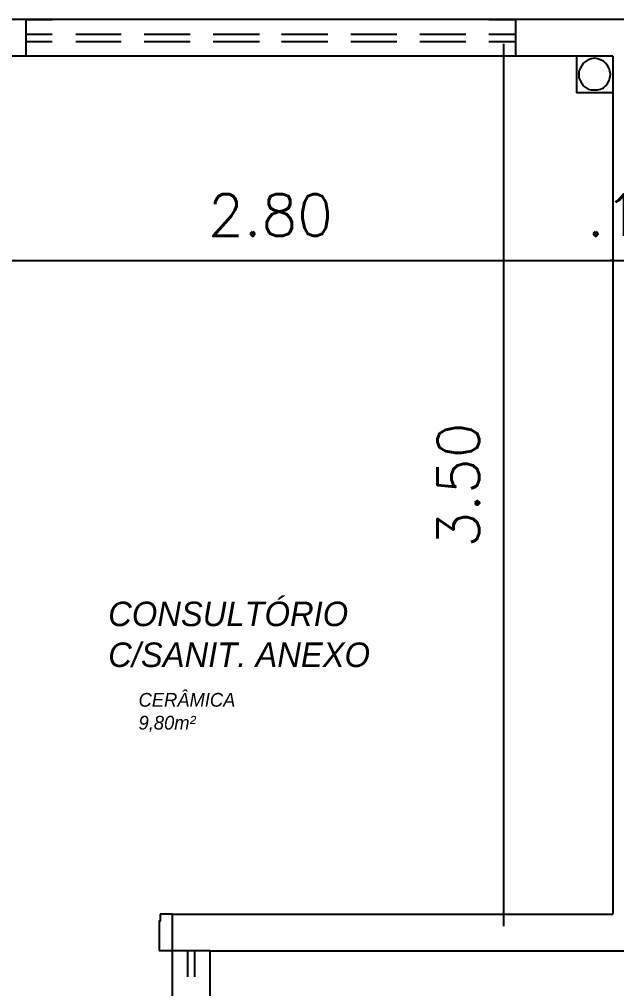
# Model space of a CAD drawing. Header units: millimetres. Extents: x 2273 to 2522, y 1034 to 1187.
# Drawn here: x 2495.252 to 2497.693, y 1110.625 to 1114.582 of the extents above; entities that cross this region are included whole.
import ezdxf

# ---------------------------------------------------------------- set-up
doc = ezdxf.new("R2010")
doc.units = ezdxf.units.MM
doc.layers.add('COTA', color=8, linetype='Continuous')
doc.layers.add('LAYER8', color=8, linetype='Continuous')
doc.styles.add('Romans', font='romans.shx')
doc.styles.get("Standard").update_dxf_attribs({"font": 'arial.ttf'})
doc.dimstyles.new('COTA50', dxfattribs={"dimtxt": 0.17, "dimasz": 0.01, "dimexe": 0.05, "dimexo": 0.95, "dimgap": 0.1, "dimtad": 1, "dimzin": 4, "dimdsep": 46, "dimtxsty": 'Romans', "dimblk": 'ARCHTICK', "dimcen": -0.3, "dimdle": 0.05, "dimse1": 1, "dimse2": 1, "dimclrd": 2, "dimclre": 3, "dimclrt": 3, "dimadec": 0, "dimazin": 0, "dimtfac": 1, "dimtix": 1, "dimtmove": 2, "dimatfit": 1, "dimldrblk": 'USERTICK', "dimfxl": 0.05, "dimtolj": 1, "dimtzin": 4, "dimlwd": -1, "dimarcsym": 0})

# ---------------------------------------------------------------- blocks, each defined once
blk = doc.blocks.new('_ArchTick')
at = {"color": 0, "linetype": 'ByBlock', "const_width": 0.15}
blk.add_lwpolyline([(-0.5, -0.5), (0.5, 0.5)], dxfattribs=at)
blk = doc.blocks.new('*D168')
at = {"color": 2, "transparency": 16777216}
blk.add_line((2494.8299, 1113.598), (2497.727, 1113.598), dxfattribs=at)
at = {"layer": 'Defpoints', "color": 0, "transparency": 16777216}
for p in [(2497.677, 1114.432), (2497.677, 1113.598), (2494.8799, 1113.532)]:
    blk.add_point(p, dxfattribs=at)
at = {"color": 2, "transparency": 16777216, "xscale": 0.01, "yscale": 0.01, "zscale": 0.01, "rotation": 180}
blk.add_blockref('_ArchTick', (2494.8799, 1113.598), dxfattribs=at)
at = {"color": 2, "transparency": 16777216, "xscale": 0.01, "yscale": 0.01, "zscale": 0.01}
blk.add_blockref('_ArchTick', (2497.677, 1113.598), dxfattribs=at)
at = {"color": 3, "transparency": 16777216, "insert": (2496.2785, 1113.783), "char_height": 0.17, "attachment_point": 5, "style": 'Romans'}
blk.add_mtext('\\A1;2.80', dxfattribs=at)
blk = doc.blocks.new('USERTICK')
at = {"layer": 'COTA', "color": 0}
for p, q in [((-1, 0), (1, 0)), ((0, 1), (0, -1))]:
    blk.add_line(p, q, dxfattribs=at)
blk.add_circle((0, 0), 0.25, dxfattribs=at)
blk = doc.blocks.new('*D169')
at = {"color": 2, "transparency": 16777216}
for p, q in [((2497.677, 1113.598), (2497.667, 1113.598)), ((2497.677, 1113.598), (2497.8299, 1113.598)), ((2497.8299, 1113.598), (2497.8399, 1113.598))]:
    blk.add_line(p, q, dxfattribs=at)
at = {"layer": 'Defpoints', "color": 0, "transparency": 16777216}
for p in [(2497.8299, 1114.582), (2497.677, 1114.432), (2497.8299, 1113.598)]:
    blk.add_point(p, dxfattribs=at)
at = {"color": 2, "transparency": 16777216, "xscale": 0.01, "yscale": 0.01, "zscale": 0.01}
blk.add_blockref('_ArchTick', (2497.677, 1113.598), dxfattribs=at)
at = {"color": 2, "transparency": 16777216, "xscale": 0.01, "yscale": 0.01, "zscale": 0.01, "rotation": 180}
blk.add_blockref('_ArchTick', (2497.8299, 1113.598), dxfattribs=at)
at = {"color": 3, "transparency": 16777216, "insert": (2497.7535, 1113.783), "char_height": 0.17, "attachment_point": 5, "style": 'Romans'}
blk.add_mtext('\\A1;.15', dxfattribs=at)
blk = doc.blocks.new('*D176')
at = {"color": 2, "transparency": 16777216}
for p, q in [((2501.55, 1110.9291), (2501.55, 1110.9391)), ((2501.55, 1110.7791), (2501.55, 1110.9291)), ((2501.55, 1110.7791), (2501.55, 1110.7691))]:
    blk.add_line(p, q, dxfattribs=at)
at = {"layer": 'Defpoints', "color": 0, "transparency": 16777216}
for p in [(2492.977, 1110.9291), (2501.55, 1110.9291), (2493.127, 1110.7791)]:
    blk.add_point(p, dxfattribs=at)
at = {"color": 2, "transparency": 16777216, "xscale": 0.01, "yscale": 0.01, "zscale": 0.01}
for p, rotation in [((2501.55, 1110.9291), 270), ((2501.55, 1110.7791), 90)]:
    blk.add_blockref('_ArchTick', p, dxfattribs=dict(at, rotation=rotation))
at = {"color": 3, "transparency": 16777216, "insert": (2501.365, 1110.8541), "char_height": 0.17, "attachment_point": 5, "rotation": 90, "style": 'Romans'}
blk.add_mtext('\\A1;.15', dxfattribs=at)
blk = doc.blocks.new('*D220')
at = {"color": 2, "transparency": 16777216}
blk.add_line((2497.2314, 1114.482), (2497.2314, 1110.8791), dxfattribs=at)
at = {"layer": 'Defpoints', "color": 0, "transparency": 16777216}
for p in [(2496.9807, 1114.432), (2496.9807, 1110.9291), (2497.2314, 1110.9291)]:
    blk.add_point(p, dxfattribs=at)
at = {"color": 2, "transparency": 16777216, "xscale": 0.01, "yscale": 0.01, "zscale": 0.01}
for p, rotation in [((2497.2314, 1114.432), 90), ((2497.2314, 1110.9291), 270)]:
    blk.add_blockref('_ArchTick', p, dxfattribs=dict(at, rotation=rotation))
at = {"color": 3, "transparency": 16777216, "insert": (2497.0464, 1112.6806), "char_height": 0.17, "attachment_point": 5, "rotation": 90, "style": 'Romans'}
blk.add_mtext('\\A1;3.50', dxfattribs=at)

msp = doc.modelspace()

# ---------------------------------------------------------------- linework, layer by layer
at = {"layer": 'LAYER8', "linetype": 'ByBlock'}
msp.add_line((2496.0299, 1110.7791), (2495.877, 1110.7791), dxfattribs=at)
at = {"layer": 'LAYER8', "linetype": 'Continuous'}
for points in [[(2497.8299, 1114.582), (2488.124, 1114.582)], [(2497.677, 1114.432), (2493.127, 1114.432)], [(2497.677, 1114.432), (2497.677, 1110.9291)], [(2495.877, 1110.9291), (2497.677, 1110.9291)], [(2495.877, 1110.9291), (2495.877, 1108.6291)], [(2496.0299, 1110.7791), (2497.8299, 1110.7791)], [(2496.0299, 1110.7791), (2496.0299, 1108.7791)]]:
    msp.add_lwpolyline(points, dxfattribs=at)
at = {"layer": 'LAYER8', "color": 0, "linetype": 'Continuous'}
for points in [[(2495.3858, 1114.432), (2495.2799, 1114.432), (2495.2799, 1114.582), (2495.3858, 1114.582)], [(2497.1711, 1114.582), (2497.2799, 1114.582), (2497.2799, 1114.432)], [(2495.3858, 1114.5203), (2495.2799, 1114.5203)], [(2495.6682, 1114.5203), (2495.4829, 1114.5203)], [(2495.9505, 1114.5203), (2495.7623, 1114.5203)], [(2496.2329, 1114.5203), (2496.0446, 1114.5203)], [(2496.5123, 1114.5203), (2496.324, 1114.5203)], [(2496.7946, 1114.5203), (2496.6064, 1114.5203)], [(2497.077, 1114.5203), (2496.8888, 1114.5203)], [(2497.2799, 1114.5203), (2497.1711, 1114.5203)], [(2495.3858, 1114.4909), (2495.2799, 1114.4909)], [(2495.6682, 1114.4909), (2495.4829, 1114.4909)], [(2495.9505, 1114.4909), (2495.7623, 1114.4909)], [(2496.2329, 1114.4909), (2496.0446, 1114.4909)], [(2496.5123, 1114.4909), (2496.324, 1114.4909)], [(2496.7946, 1114.4909), (2496.6064, 1114.4909)], [(2497.077, 1114.4909), (2496.8888, 1114.4909)], [(2497.2799, 1114.4909), (2497.1711, 1114.4909)], [(2497.2799, 1114.432), (2497.1711, 1114.432)], [(2497.677, 1114.282), (2497.5299, 1114.282), (2497.5299, 1114.432)], [(2497.6035, 1114.4232), (2497.5888, 1114.4203), (2497.577, 1114.4173), (2497.5682, 1114.4114), (2497.5564, 1114.4026), (2497.5505, 1114.3938), (2497.5446, 1114.382), (2497.5388, 1114.3703), (2497.5388, 1114.3585), (2497.5388, 1114.3438), (2497.5446, 1114.332), (2497.5505, 1114.3203), (2497.5564, 1114.3114), (2497.5682, 1114.3026), (2497.577, 1114.2967), (2497.5888, 1114.2938), (2497.6035, 1114.2938), (2497.6152, 1114.2938), (2497.627, 1114.2967), (2497.6388, 1114.3026), (2497.6476, 1114.3114), (2497.6564, 1114.3203), (2497.6623, 1114.332), (2497.6652, 1114.3438), (2497.6682, 1114.3585), (2497.6652, 1114.3703), (2497.6623, 1114.382), (2497.6564, 1114.3938), (2497.6476, 1114.4026), (2497.6388, 1114.4114), (2497.627, 1114.4173), (2497.6152, 1114.4203), (2497.6035, 1114.4232)], [(2495.827, 1110.9291), (2495.827, 1110.8997), (2495.824, 1110.8997), (2495.824, 1110.7791)], [(2495.877, 1110.9291), (2495.827, 1110.9291)], [(2495.877, 1110.7791), (2495.824, 1110.7791)], [(2495.9388, 1110.7791), (2495.9388, 1110.6732)], [(2495.9682, 1110.7791), (2495.9682, 1110.6732)]]:
    msp.add_lwpolyline(points, dxfattribs=at)

# ---------------------------------------------------------------- texts
at = {"layer": 'LAYER8', "color": 0, "linetype": 'Continuous', "width": 1.591519, "attachment_point": 1}
for s, insert, char_height in [('{\\fHarlow Solid Italic|b0|i0|c0|p82;CONSULTÓRIO \\PC/SANIT. ANEXO}', (2495.6151, 1112.2046), 0.1), ('{\\fHarlow Solid Italic|b0|i0|c0|p82;CERÂMICA\\P9,80m²}', (2495.7392, 1111.8318), 0.056045)]:
    msp.add_mtext(s, dxfattribs=dict(at, insert=insert, char_height=char_height))

# ---------------------------------------------------------------- dimensions: what is measured, and where the dimension line sits
for base, p1, p2, picture, middle in [((2497.8299, 1113.598), (2497.677, 1114.432), (2497.8299, 1114.582), '*D169', (2497.7535, 1113.783)), ((2497.677, 1113.598), (2494.8799, 1113.532), (2497.677, 1114.432), '*D168', (2496.2785, 1113.783))]:
    dim = msp.add_linear_dim(base=base, p1=p1, p2=p2, dimstyle='COTA50')
    dim.commit()
    dim.dimension.update_dxf_attribs({"geometry": picture, "text_midpoint": middle})
for base, p1, p2, angle, picture, middle in [((2497.2314, 1110.9291), (2496.9807, 1114.432), (2496.9807, 1110.9291), 90, '*D220', (2497.0464, 1112.6806)), ((2501.55, 1110.9291), (2493.127, 1110.7791), (2492.977, 1110.9291), 270, '*D176', (2501.365, 1110.8541))]:
    dim = msp.add_linear_dim(base=base, p1=p1, p2=p2, angle=angle, dimstyle='COTA50')
    dim.commit()
    dim.dimension.update_dxf_attribs({"geometry": picture, "text_midpoint": middle})

doc.saveas('drawing.dxf')
